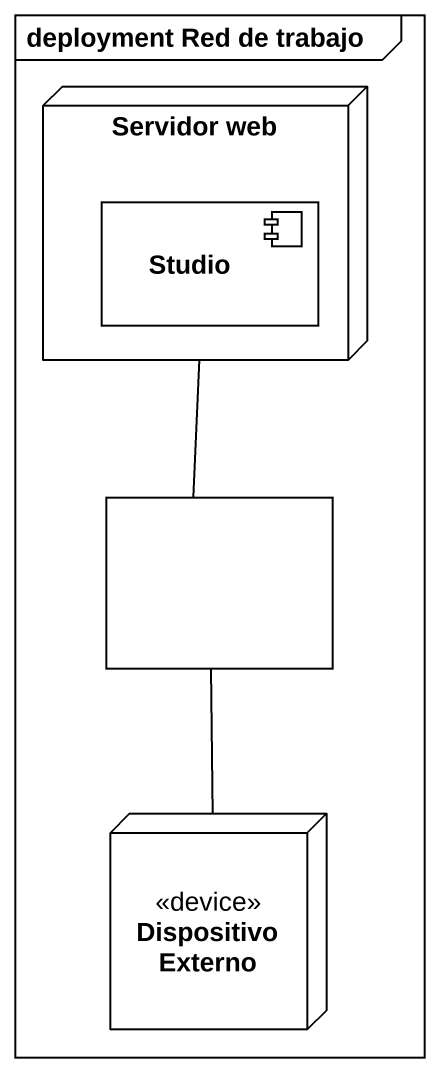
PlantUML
@startuml
mainframe deployment Red de trabajo
node "Servidor web" as Servidor_web {
  component Studio
}
rectangle " " as rectangle1
node "Dispositivo Externo" as Dispositivo_Externo <<device>>
Servidor_web -- rectangle1
rectangle1 -- Dispositivo_Externo
@enduml
